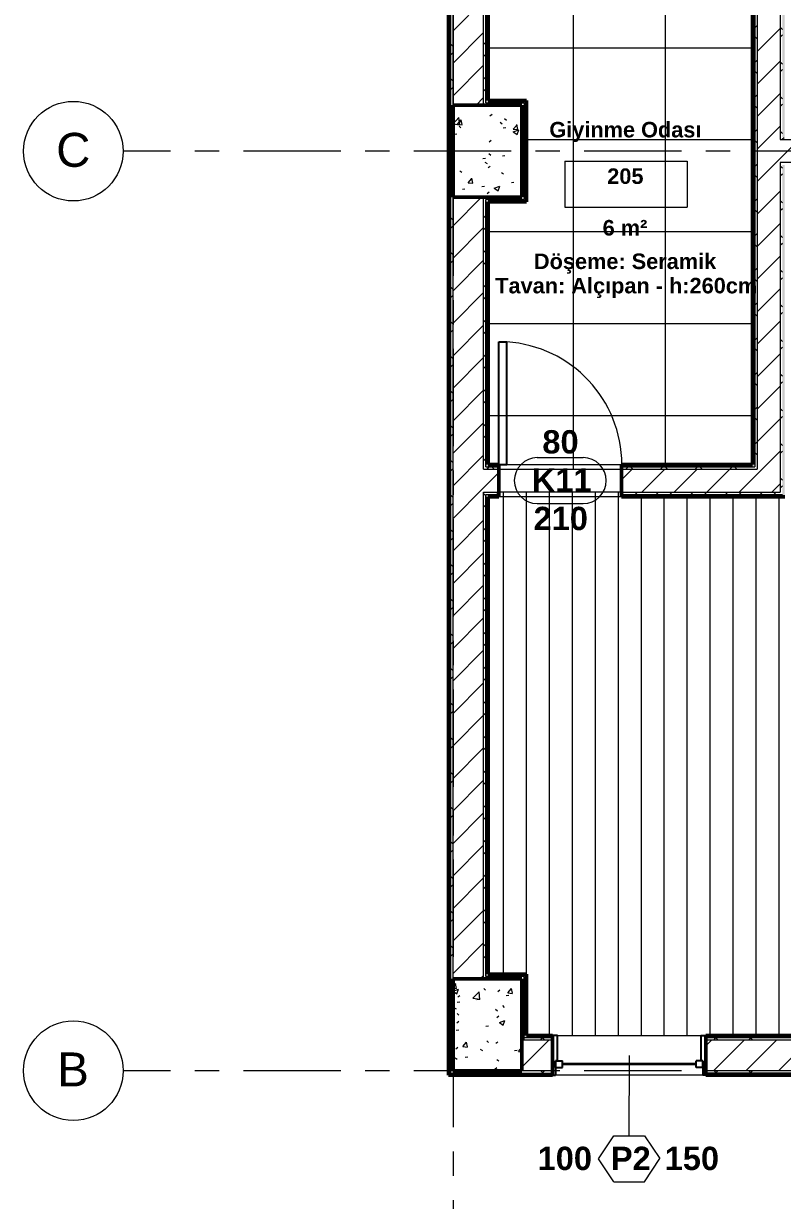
# Model space of a CAD drawing. Header units: centimetres. Extents: x -1798 to 30, y -905 to 1164.
# Drawn here: x -1798 to -1303, y -457 to 311 of the extents above; entities that cross this region are included whole.
import ezdxf

# ---------------------------------------------------------------- set-up
doc = ezdxf.new("R2010")
doc.units = ezdxf.units.CM
doc.linetypes.add('Grid Line', pattern=[2.2225, 1.27, -0.3175, 0.3175, -0.3175])
for name, color, linetype, lineweight in [('A-AREA-IDEN', 2, 'Continuous', 9), ('A-DOOR', 31, 'Continuous', 18), ('A-DOOR-IDEN', 31, 'Continuous', 18), ('A-FLOR', 192, 'Continuous', 18), ('A-FLOR-PATT', 8, 'Continuous', 18), ('A-GLAZ', 151, 'Continuous', 18), ('A-GLAZ-IDEN', 152, 'Continuous', 18), ('A-WALL', 113, 'Continuous', 18), ('A-WALL-PATT', 111, 'Continuous', 50), ('S-COLS', 52, 'Continuous', 18), ('S-GRID', 1, 'Continuous', 9), ('S-GRID-IDEN', 1, 'Continuous', 9)]:
    doc.layers.add(name, color=color, linetype=linetype, lineweight=lineweight)
doc.styles.add('Arial', font='arial.ttf', dxfattribs={"height": 22.129491})
doc.styles.add('Arial_B', font='arialbd.ttf', dxfattribs={"height": 10.147562})
doc.styles.add('Arial_B_1', font='arialbd.ttf', dxfattribs={"height": 15.221343})
pattern_1 = [(50, (0, 0), (36.4365, -3.1877), [3.81, -41.91]), (355, (0, 0), (-7.04845, 38.2117), [3.048, -33.528]), (100.451, (3.036, -0.266), (29.3886, 35.02294), [3.238, -35.618]), (46.184, (0, 10.16), (54.216, -8.4084), [5.715, -62.865]), (96.636, (4.52, 9.46), (47.4805, 49.4854), [4.857, -53.427]), (351.184, (0, 10.16), (47.481, 49.4846), [4.572, -50.292]), (21, (5.08, 7.62), (30.32265, -20.4528), [3.81, -41.91]), (326, (5.08, 7.62), (12.3607, 36.8379), [3.048, -33.528]), (71.451, (7.607, 5.916), (42.6833, 16.3839), [3.238, -35.618]), (37.5, (0, 0), (0.61807, 16.91082), [1.676, -31.445, 1.676, -32.36, -33.655]), (37.5, (0, 0), (0.61807, 16.91082), [-67.158, 1.676, -31.979]), (7.5, (0, 0), (13.36414, 20.03578), [1.676, -17.729, 1.676, -30.683, -12.827]), (7.5, (0, 0), (13.36414, 20.03578), [-51.765, 1.676, -11.151]), (327.5, (-11.328, 0), (27.11816, -1.14606), [1.676, -11.024, 1.676, -37.948, -52.578]), (327.5, (-11.328, 0), (27.11816, -1.14606), [-52.324, 1.676, -50.902]), (317.5, (-16.408, 0), (29.6258, 5.08507), [1.676, -14.834, 1.676, -24.638, -37.338]), (317.5, (-16.408, 0), (29.6258, 5.08507), [-42.824, 1.676, -35.662])]

msp = doc.modelspace()

# ---------------------------------------------------------------- hatches: boundary and pattern name
at = {"layer": 'A-WALL-PATT', "lineweight": 18, "ltscale": 50}
h = msp.add_hatch(color=256, dxfattribs=at)
h.paths.add_polyline_path([(-1519.4, 257.83), (-1519.4, 667.83), (-1520.9, 667.83), (-1520.9, 257.83)], flags=0)
h.paths.add_polyline_path([(-1520.9, 767.83), (-1519.4, 767.83), (-1519.4, 817.83), (-1520.9, 817.83), (-1520.9, 789.99)], flags=0)
at = {"layer": 'A-WALL-PATT', "lineweight": 5, "ltscale": 50}
h = msp.add_hatch(color=256, dxfattribs=at)
h.paths.add_polyline_path([(-1494.9, 260.83), (-1494.9, 353.83), (-1496.4, 353.83), (-1496.4, 260.83)], flags=0)
h.paths.add_polyline_path([(-1494.9, 371.83), (-1494.9, 667.83), (-1496.4, 667.83), (-1496.4, 371.83)], flags=0)
h.paths.add_polyline_path([(-1496.4, 767.83), (-1494.9, 767.83), (-1494.9, 814.83), (-1496.4, 814.83), (-1496.4, 789.99)], flags=0)
for points in [[(-1320.9, 21.83), (-1320.9, 352.33), (-1322.4, 352.33), (-1322.4, 21.83)], [(-1519.4, 197.83), (-1519.4, 257.83), (-1520.9, 257.83), (-1520.9, 197.83)], [(-1519.4, -373.67), (-1519.4, -312.17), (-1520.9, -312.17), (-1520.9, -373.67)], [(-1471.4, -310.67), (-1469.9, -310.67), (-1469.9, -309.17), (-1496.4, -309.17), (-1496.4, -310.67)], [(-1471.4, -349.17), (-1469.9, -349.17), (-1469.9, -310.67), (-1471.4, -310.67), (-1471.4, -312.17)], [(-1472.9, -375.17), (-1472.9, -373.67), (-1520.9, -373.67), (-1520.9, -375.17), (-1509.16, -375.17)]]:
    msp.add_hatch(color=256, dxfattribs=at).paths.add_polyline_path(points, flags=0)
at = {"layer": 'A-WALL-PATT', "lineweight": 18, "ltscale": 50}
h = msp.add_hatch(color=256, dxfattribs=at)
h.paths.add_polyline_path([(-1301.4, 2.33), (-1301.4, 218.83), (-1302.9, 218.83), (-1302.9, 2.33)], flags=0)
h.paths.add_polyline_path([(-1302.9, 236.83), (-1301.4, 236.83), (-1301.4, 352.33), (-1302.9, 352.33), (-1302.9, 271.64)], flags=0)
for points in [[(-1471.4, 259.33), (-1471.4, 260.83), (-1496.4, 260.83), (-1496.4, 259.33), (-1472.9, 259.33)], [(-1469.9, 196.33), (-1469.9, 260.83), (-1471.4, 260.83), (-1471.4, 196.33)], [(-1519.4, -312.17), (-1519.4, 197.83), (-1520.9, 197.83), (-1520.9, -312.17)], [(-1469.9, 194.83), (-1469.9, 196.33), (-1496.4, 196.33), (-1496.4, 194.83), (-1494.9, 194.83)]]:
    msp.add_hatch(color=256, dxfattribs=at).paths.add_polyline_path(points, flags=0)
at = {"layer": 'A-WALL-PATT', "lineweight": 5, "ltscale": 50}
h = msp.add_hatch(color=256, dxfattribs=at)
h.paths.add_polyline_path([(-1496.4, -309.17), (-1494.9, -309.17), (-1494.9, 3.83), (-1496.4, 3.83), (-1496.4, -246.71)], flags=0)
h.paths.add_polyline_path([(-1494.9, 21.83), (-1494.9, 194.83), (-1496.4, 194.83), (-1496.4, 21.83)], flags=0)
at = {"layer": 'A-WALL-PATT', "lineweight": 18, "ltscale": 50}
h = msp.add_hatch(color=256, dxfattribs=at)
h.paths.add_polyline_path([(-1322.4, 21.83), (-1322.4, 23.33), (-1407.9, 23.33), (-1407.9, 21.83)], flags=0)
h.paths.add_polyline_path([(-1487.9, 21.83), (-1487.9, 23.33), (-1494.9, 23.33), (-1494.9, 21.83)], flags=0)
at = {"layer": 'A-WALL-PATT', "lineweight": 5, "ltscale": 50}
h = msp.add_hatch(color=256, dxfattribs=at)
h.paths.add_polyline_path([(-1322.4, 2.33), (-1302.9, 2.33), (-1302.9, 3.83), (-1407.9, 3.83), (-1407.9, 2.33)], flags=0)
h.paths.add_polyline_path([(-1494.9, 2.33), (-1487.9, 2.33), (-1487.9, 3.83), (-1494.9, 3.83)], flags=0)
h = msp.add_hatch(color=256, dxfattribs=at)
h.paths.add_polyline_path([(-950.9, -350.67), (-950.9, -349.17), (-990.4, -349.17), (-990.4, -350.67)], flags=0)
h.paths.add_polyline_path([(-1090.4, -350.67), (-1090.4, -349.17), (-1167.9, -349.17), (-1167.9, -350.67)], flags=0)
h.paths.add_polyline_path([(-1267.9, -350.67), (-1267.9, -349.17), (-1352.9, -349.17), (-1352.9, -350.67)], flags=0)
h.paths.add_polyline_path([(-1452.9, -350.67), (-1452.9, -349.17), (-1471.4, -349.17), (-1471.4, -350.67)], flags=0)
at = {"layer": 'A-WALL-PATT', "lineweight": 18, "ltscale": 50}
h = msp.add_hatch(color=256, dxfattribs=at)
h.paths.add_polyline_path([(-950.9, -375.17), (-950.9, -373.67), (-990.4, -373.67), (-990.4, -375.17)], flags=0)
h.paths.add_polyline_path([(-1090.4, -375.17), (-1090.4, -373.67), (-1167.9, -373.67), (-1167.9, -375.17)], flags=0)
h.paths.add_polyline_path([(-1267.9, -375.17), (-1267.9, -373.67), (-1352.9, -373.67), (-1352.9, -375.17)], flags=0)
h.paths.add_polyline_path([(-1472.9, -375.17), (-1452.9, -375.17), (-1452.9, -373.67), (-1472.9, -373.67)], flags=0)
at = {"layer": 'S-COLS', "ltscale": 50}
h = msp.add_hatch(dxfattribs=at)
h.set_pattern_fill('FP_2', color=256, style=0, pattern_type=2)
h.set_pattern_definition(pattern_1)
h.paths.add_polyline_path([(-1472.9, 197.83), (-1472.9, 257.83), (-1517.9, 257.83), (-1517.9, 197.83)], flags=0)
h = msp.add_hatch(dxfattribs=at)
h.set_pattern_fill('FP_2', color=256, style=0, pattern_type=2)
h.set_pattern_definition(pattern_1)
h.paths.add_polyline_path([(-1472.9, -372.17), (-1472.9, -312.17), (-1517.9, -312.17), (-1517.9, -372.17), (-1509.16, -372.17)], flags=0)

# ---------------------------------------------------------------- linework, layer by layer
at = {"layer": 'A-AREA-IDEN', "ltscale": 50}
for p, q in [((-1445.03, 221.27), (-1445.03, 191.27)), ((-1445.03, 221.27), (-1365.03, 221.27)), ((-1365.03, 221.27), (-1365.03, 191.27)), ((-1445.03, 191.27), (-1365.03, 191.27))]:
    msp.add_line(p, q, dxfattribs=at)
at = {"layer": 'A-DOOR', "lineweight": 25, "ltscale": 50}
for p, q in [((-1487.9, 103.34), (-1482.8, 103.34)), ((-1487.9, 23.33), (-1487.9, 103.34)), ((-1482.8, 23.33), (-1482.8, 103.34)), ((-1487.9, 23.33), (-1482.8, 23.33))]:
    msp.add_line(p, q, dxfattribs=at)
at = {"layer": 'A-DOOR', "ltscale": 50}
msp.add_arc((-1487.9, 23.33), 80.17, 360, 86.35264, dxfattribs=at)
at = {"layer": 'A-DOOR-IDEN', "ltscale": 50}
for p, q in [((-1462.9, 27.83), (-1432.9, 27.83)), ((-1462.9, -2.17), (-1432.9, -2.17))]:
    msp.add_line(p, q, dxfattribs=at)
for centre, start, end in [((-1462.9, 12.83), 90, 270), ((-1432.9, 12.83), 270, 90)]:
    msp.add_arc(centre, 15, start, end, dxfattribs=at)
at = {"layer": 'A-FLOR', "ltscale": 50}
for p, q in [((-1487.9, 20.33), (-1407.9, 20.33)), ((-1407.9, 5.33), (-1487.9, 5.33))]:
    msp.add_line(p, q, dxfattribs=at)
at = {"layer": 'A-FLOR-PATT', "linetype": 'Continuous', "ltscale": 50}
for p, q in [((-1439.4, 352.33), (-1439.4, 20.33)), ((-1379.4, 352.33), (-1379.4, 23.33)), ((-1494.9, 295.33), (-1322.4, 295.33)), ((-1469.9, 235.33), (-1322.4, 235.33)), ((-1494.9, 175.33), (-1322.4, 175.33)), ((-1494.9, 115.33), (-1322.4, 115.33)), ((-1494.9, 55.33), (-1322.4, 55.33)), ((-1485, -309.17), (-1485, 5.33)), ((-1470, -309.17), (-1470, 5.33)), ((-1455, -349.17), (-1455, 5.33)), ((-1440, -349.17), (-1440, 5.33)), ((-1425, -349.17), (-1425, 5.33)), ((-1410, -349.17), (-1410, 5.33)), ((-1395, -349.17), (-1395, 2.33)), ((-1380, -349.17), (-1380, 2.33)), ((-1365, -349.17), (-1365, 2.33)), ((-1350, -349.17), (-1350, 2.33)), ((-1335, -349.17), (-1335, 2.33)), ((-1320, -349.17), (-1320, 2.33)), ((-1305, -349.17), (-1305, 2.33))]:
    msp.add_line(p, q, dxfattribs=at)
at = {"layer": 'A-GLAZ', "lineweight": 25, "ltscale": 50}
for p, q in [((-1449.73, -349.17), (-1452.9, -349.17)), ((-1449.73, -365.73), (-1449.73, -349.17)), ((-1356.08, -349.17), (-1352.9, -349.17)), ((-1356.08, -349.17), (-1356.08, -365.73)), ((-1451, -365.73), (-1446.55, -365.73)), ((-1451, -370.17), (-1451, -365.73)), ((-1451, -365.73), (-1451, -375.17)), ((-1449.73, -365.73), (-1451, -365.73)), ((-1446.55, -370.17), (-1446.55, -365.73)), ((-1359.25, -370.17), (-1359.25, -365.73)), ((-1354.81, -365.73), (-1359.25, -365.73)), ((-1354.81, -365.73), (-1356.08, -365.73)), ((-1354.81, -370.17), (-1354.81, -365.73)), ((-1354.81, -365.73), (-1354.81, -375.17)), ((-1452.9, -375.17), (-1451, -375.17)), ((-1451, -370.17), (-1446.55, -370.17)), ((-1354.81, -370.17), (-1359.25, -370.17)), ((-1352.9, -375.17), (-1354.81, -375.17))]:
    msp.add_line(p, q, dxfattribs=at)
at = {"layer": 'A-GLAZ', "lineweight": 35, "ltscale": 50}
msp.add_line((-1359.25, -367.95), (-1446.55, -367.95), dxfattribs=at)
at = {"layer": 'A-GLAZ-IDEN', "ltscale": 50}
for p, q in [((-1402.9, -362.17), (-1403.17, -414.67)), ((-1422.9, -429.67), (-1412.9, -414.67)), ((-1412.9, -414.67), (-1392.9, -414.67)), ((-1392.9, -414.67), (-1382.9, -429.42)), ((-1412.9, -444.67), (-1422.9, -429.67)), ((-1392.9, -444.67), (-1382.9, -429.42)), ((-1412.9, -444.67), (-1392.9, -444.67))]:
    msp.add_line(p, q, dxfattribs=at)
at = {"layer": 'A-WALL', "lineweight": 50, "ltscale": 50}
for p, q in [((-1520.9, 667.83), (-1520.9, -372.17)), ((-1494.9, 260.83), (-1494.9, 352.33)), ((-1322.4, 352.33), (-1322.4, 23.33)), ((-1517.9, 197.83), (-1517.9, 257.83)), ((-1517.9, 257.83), (-1472.9, 257.83)), ((-1469.9, 260.83), (-1494.9, 260.83)), ((-1472.9, 257.83), (-1472.9, 197.83)), ((-1469.9, 194.83), (-1469.9, 260.83)), ((-1472.9, 197.83), (-1517.9, 197.83)), ((-1494.9, 23.33), (-1494.9, 194.83)), ((-1494.9, 194.83), (-1469.9, 194.83)), ((-1487.9, 23.33), (-1494.9, 23.33)), ((-1487.9, 2.33), (-1487.9, 23.33)), ((-1322.4, 23.33), (-1407.9, 23.33)), ((-1407.9, 23.33), (-1407.9, 2.33)), ((-1494.9, -309.17), (-1494.9, 2.33)), ((-1494.9, 2.33), (-1487.9, 2.33)), ((-1407.9, 2.33), (-1301.4, 2.33)), ((-1517.9, -372.17), (-1517.9, -312.17)), ((-1517.9, -312.17), (-1472.9, -312.17)), ((-1469.9, -309.17), (-1494.9, -309.17)), ((-1472.9, -312.17), (-1472.9, -372.17)), ((-1469.9, -349.17), (-1469.9, -309.17)), ((-1452.9, -349.17), (-1469.9, -349.17)), ((-1452.9, -375.17), (-1452.9, -349.17)), ((-1267.9, -349.17), (-1352.9, -349.17)), ((-1352.9, -349.17), (-1352.9, -375.17)), ((-1520.9, -372.17), (-1520.9, -375.17)), ((-1520.9, -375.17), (-1452.9, -375.17)), ((-1472.9, -372.17), (-1517.9, -372.17)), ((-1352.9, -375.17), (-1267.9, -375.17))]:
    msp.add_line(p, q, dxfattribs=at)
at = {"layer": 'A-WALL', "ltscale": 50}
for p, q in [((-1519.4, -372.17), (-1519.4, 667.83)), ((-1517.9, 257.83), (-1517.9, 667.83)), ((-1497.9, 257.83), (-1497.9, 355.33)), ((-1496.4, 259.33), (-1496.4, 353.83)), ((-1320.9, 353.83), (-1320.9, 21.83)), ((-1319.4, 355.33), (-1319.4, 20.33)), ((-1304.4, 355.33), (-1304.4, 235.33)), ((-1496.4, 259.33), (-1471.4, 259.33)), ((-1471.4, 259.33), (-1471.4, 196.33)), ((-1304.4, 235.33), (-1294.4, 235.33)), ((-1294.4, 220.33), (-1304.4, 220.33)), ((-1304.4, 220.33), (-1304.4, 5.33)), ((-1517.9, -312.17), (-1517.9, 197.83)), ((-1497.9, 20.33), (-1497.9, 197.83)), ((-1496.4, 21.83), (-1496.4, 196.33)), ((-1471.4, 196.33), (-1496.4, 196.33)), ((-1487.9, 23.33), (-1407.9, 23.33)), ((-1497.9, 20.33), (-1487.9, 20.33)), ((-1496.4, 21.83), (-1487.9, 21.83)), ((-1407.9, 21.83), (-1320.9, 21.83)), ((-1407.9, 20.33), (-1319.4, 20.33)), ((-1497.9, -312.17), (-1497.9, 5.33)), ((-1497.9, 5.33), (-1487.9, 5.33)), ((-1496.4, -310.67), (-1496.4, 3.83)), ((-1496.4, 3.83), (-1487.9, 3.83)), ((-1407.9, 2.33), (-1487.9, 2.33)), ((-1407.9, 5.33), (-1304.4, 5.33)), ((-1407.9, 3.83), (-1302.9, 3.83)), ((-1471.4, -310.67), (-1496.4, -310.67)), ((-1471.4, -352.17), (-1471.4, -310.67)), ((-1452.9, -352.17), (-1472.9, -352.17)), ((-1452.9, -350.67), (-1471.4, -350.67)), ((-1452.9, -349.17), (-1352.9, -349.17)), ((-1267.9, -350.67), (-1352.9, -350.67)), ((-1267.9, -352.17), (-1352.9, -352.17)), ((-1519.4, -373.67), (-1519.4, -372.17)), ((-1519.4, -373.67), (-1452.9, -373.67)), ((-1452.9, -372.17), (-1472.9, -372.17)), ((-1352.9, -375.17), (-1452.9, -375.17)), ((-1267.9, -372.17), (-1352.9, -372.17)), ((-1267.9, -373.67), (-1352.9, -373.67))]:
    msp.add_line(p, q, dxfattribs=at)
at = {"layer": 'A-WALL-PATT', "linetype": 'Continuous', "lineweight": 18, "ltscale": 50}
for p, q in [((-1517.9, 306.43), (-1497.9, 326.43)), ((-1320.9, 308.27), (-1319.4, 309.77)), ((-1319.4, 292.8), (-1304.4, 307.8)), ((-1302.9, 307.3), (-1304.4, 308.8)), ((-1517.9, 285.22), (-1497.9, 305.22)), ((-1319.4, 301.17), (-1320.9, 302.67)), ((-1304.4, 302.14), (-1302.9, 303.64)), ((-1517.9, 296.02), (-1519.4, 297.52)), ((-1519.4, 290.79), (-1517.9, 292.29)), ((-1496.4, 297.15), (-1497.9, 298.65)), ((-1497.9, 289.66), (-1496.4, 291.16)), ((-1320.9, 285.64), (-1319.4, 287.14)), ((-1319.4, 271.59), (-1304.4, 286.59)), ((-1302.9, 284.67), (-1304.4, 286.17)), ((-1517.9, 264), (-1497.9, 284)), ((-1319.4, 278.54), (-1320.9, 280.04)), ((-1304.4, 279.51), (-1302.9, 281.01)), ((-1517.9, 273.4), (-1519.4, 274.9)), ((-1519.4, 268.16), (-1517.9, 269.66)), ((-1496.4, 274.52), (-1497.9, 276.02)), ((-1502.87, 257.83), (-1497.9, 262.79)), ((-1497.9, 267.03), (-1496.4, 268.53)), ((-1320.9, 263.01), (-1319.4, 264.51)), ((-1319.4, 250.37), (-1304.4, 265.37)), ((-1302.9, 262.04), (-1304.4, 263.54)), ((-1484.48, 257.83), (-1482.98, 259.33)), ((-1479.71, 257.83), (-1481.21, 259.33)), ((-1319.4, 255.92), (-1320.9, 257.42)), ((-1304.4, 256.89), (-1302.9, 258.39)), ((-1517.9, 250.77), (-1519.4, 252.27)), ((-1519.4, 245.53), (-1517.9, 247.03)), ((-1471.4, 249.52), (-1472.9, 251.02)), ((-1472.9, 246.78), (-1471.4, 248.28)), ((-1320.9, 240.39), (-1319.4, 241.89)), ((-1319.4, 229.16), (-1304.4, 244.16)), ((-1302.9, 239.42), (-1304.4, 240.92)), ((-1319.4, 233.29), (-1320.9, 234.79)), ((-1304.4, 222.95), (-1294.4, 232.95)), ((-1303.34, 235.33), (-1302.9, 235.76)), ((-1302.9, 235.76), (-1301.84, 236.83)), ((-1517.9, 228.14), (-1519.4, 229.64)), ((-1519.4, 222.91), (-1517.9, 224.41)), ((-1471.4, 226.9), (-1472.9, 228.4)), ((-1472.9, 224.15), (-1471.4, 225.65)), ((-1319.4, 207.95), (-1304.4, 222.95)), ((-1320.9, 217.76), (-1319.4, 219.26)), ((-1302.9, 216.79), (-1304.4, 218.29)), ((-1319.4, 210.66), (-1320.9, 212.16)), ((-1304.4, 211.63), (-1302.9, 213.13)), ((-1517.9, 205.51), (-1519.4, 207.01)), ((-1519.4, 200.28), (-1517.9, 201.78)), ((-1471.4, 204.27), (-1472.9, 205.77)), ((-1472.9, 201.52), (-1471.4, 203.02)), ((-1319.4, 186.73), (-1304.4, 201.73)), ((-1517.9, 179.15), (-1499.23, 197.83)), ((-1486.09, 196.33), (-1487.59, 197.83)), ((-1478.1, 196.33), (-1476.6, 197.83)), ((-1320.9, 195.13), (-1319.4, 196.63)), ((-1302.9, 194.16), (-1304.4, 195.66)), ((-1517.9, 182.89), (-1519.4, 184.39)), ((-1496.4, 184.01), (-1497.9, 185.51)), ((-1319.4, 188.03), (-1320.9, 189.53)), ((-1304.4, 189), (-1302.9, 190.5)), ((-1519.4, 177.65), (-1517.9, 179.15)), ((-1517.9, 157.94), (-1497.9, 177.94)), ((-1497.9, 176.52), (-1496.4, 178.02)), ((-1319.4, 165.52), (-1304.4, 180.52)), ((-1320.9, 172.5), (-1319.4, 174)), ((-1302.9, 171.53), (-1304.4, 173.03)), ((-1517.9, 160.26), (-1519.4, 161.76)), ((-1496.4, 161.39), (-1497.9, 162.89)), ((-1319.4, 165.41), (-1320.9, 166.91)), ((-1304.4, 166.38), (-1302.9, 167.88)), ((-1519.4, 155.02), (-1517.9, 156.52)), ((-1517.9, 136.73), (-1497.9, 156.73)), ((-1497.9, 153.9), (-1496.4, 155.4)), ((-1319.4, 144.31), (-1304.4, 159.31)), ((-1320.9, 149.88), (-1319.4, 151.38)), ((-1302.9, 148.91), (-1304.4, 150.41)), ((-1517.9, 137.63), (-1519.4, 139.13)), ((-1496.4, 138.76), (-1497.9, 140.26)), ((-1319.4, 142.78), (-1320.9, 144.28)), ((-1304.4, 143.75), (-1302.9, 145.25)), ((-1519.4, 132.4), (-1517.9, 133.9)), ((-1517.9, 115.51), (-1497.9, 135.51)), ((-1497.9, 131.27), (-1496.4, 132.77)), ((-1319.4, 123.09), (-1304.4, 138.09)), ((-1320.9, 127.25), (-1319.4, 128.75)), ((-1302.9, 126.28), (-1304.4, 127.78)), ((-1517.9, 115), (-1519.4, 116.5)), ((-1496.4, 116.13), (-1497.9, 117.63)), ((-1319.4, 120.15), (-1320.9, 121.65)), ((-1319.4, 101.88), (-1304.4, 116.88)), ((-1304.4, 121.12), (-1302.9, 122.62)), ((-1519.4, 109.77), (-1517.9, 111.27)), ((-1517.9, 94.3), (-1497.9, 114.3)), ((-1497.9, 108.64), (-1496.4, 110.14)), ((-1320.9, 104.62), (-1319.4, 106.12)), ((-1302.9, 103.65), (-1304.4, 105.15)), ((-1304.4, 98.5), (-1302.9, 100)), ((-1517.9, 92.38), (-1519.4, 93.88)), ((-1517.9, 73.09), (-1497.9, 93.09)), ((-1496.4, 93.5), (-1497.9, 95)), ((-1319.4, 97.52), (-1320.9, 99.02)), ((-1319.4, 80.67), (-1304.4, 95.67)), ((-1519.4, 87.14), (-1517.9, 88.64)), ((-1497.9, 86.01), (-1496.4, 87.51)), ((-1320.9, 82), (-1319.4, 83.5)), ((-1302.9, 81.02), (-1304.4, 82.52)), ((-1304.4, 75.87), (-1302.9, 77.37)), ((-1517.9, 69.75), (-1519.4, 71.25)), ((-1517.9, 51.87), (-1497.9, 71.87)), ((-1496.4, 70.88), (-1497.9, 72.38)), ((-1319.4, 74.9), (-1320.9, 76.4)), ((-1319.4, 59.45), (-1304.4, 74.45)), ((-1519.4, 64.51), (-1517.9, 66.01)), ((-1497.9, 63.39), (-1496.4, 64.89)), ((-1320.9, 59.37), (-1319.4, 60.87)), ((-1319.4, 52.27), (-1320.9, 53.77)), ((-1302.9, 58.4), (-1304.4, 59.9)), ((-1304.4, 53.24), (-1302.9, 54.74)), ((-1517.9, 47.12), (-1519.4, 48.62)), ((-1517.9, 30.66), (-1497.9, 50.66)), ((-1496.4, 48.25), (-1497.9, 49.75)), ((-1319.4, 38.24), (-1304.4, 53.24)), ((-1519.4, 41.89), (-1517.9, 43.39)), ((-1497.9, 40.76), (-1496.4, 42.26)), ((-1320.9, 36.74), (-1319.4, 38.24)), ((-1319.4, 29.64), (-1320.9, 31.14)), ((-1319.4, 17.03), (-1304.4, 32.03)), ((-1302.9, 35.77), (-1304.4, 37.27)), ((-1304.4, 30.61), (-1302.9, 32.11)), ((-1517.9, 24.5), (-1519.4, 26)), ((-1517.9, 9.45), (-1497.9, 29.45)), ((-1496.4, 25.62), (-1497.9, 27.12)), ((-1519.4, 19.26), (-1517.9, 20.76)), ((-1497.9, 8.23), (-1487.9, 18.23)), ((-1495.71, 20.33), (-1494.21, 21.83)), ((-1491.11, 20.33), (-1492.61, 21.83)), ((-1407.9, 13.38), (-1400.96, 20.33)), ((-1405.2, 20.33), (-1403.7, 21.83)), ((-1400.6, 20.33), (-1402.1, 21.83)), ((-1394.74, 5.33), (-1379.74, 20.33)), ((-1382.57, 20.33), (-1381.07, 21.83)), ((-1377.97, 20.33), (-1379.47, 21.83)), ((-1373.53, 5.33), (-1358.53, 20.33)), ((-1359.94, 20.33), (-1358.44, 21.83)), ((-1355.35, 20.33), (-1356.85, 21.83)), ((-1352.32, 5.33), (-1337.32, 20.33)), ((-1337.32, 20.33), (-1335.82, 21.83)), ((-1332.72, 20.33), (-1334.22, 21.83)), ((-1331.1, 5.33), (-1319.4, 17.03)), ((-1517.9, -11.77), (-1497.9, 8.23)), ((-1309.89, 5.33), (-1304.4, 10.81)), ((-1302.9, 13.14), (-1304.4, 14.64)), ((-1304.4, 7.99), (-1302.9, 9.49)), ((-1517.9, 1.87), (-1519.4, 3.37)), ((-1496.4, 3), (-1497.9, 4.5)), ((-1489.58, 3.83), (-1488.08, 5.33)), ((-1406.73, 3.83), (-1407.9, 5)), ((-1399.07, 3.83), (-1397.57, 5.33)), ((-1384.1, 3.83), (-1385.6, 5.33)), ((-1376.44, 3.83), (-1374.94, 5.33)), ((-1361.47, 3.83), (-1362.97, 5.33)), ((-1353.82, 3.83), (-1352.32, 5.33)), ((-1338.85, 3.83), (-1340.35, 5.33)), ((-1331.19, 3.83), (-1329.69, 5.33)), ((-1316.22, 3.83), (-1317.72, 5.33)), ((-1308.56, 3.83), (-1307.06, 5.33)), ((-1519.4, -3.37), (-1517.9, -1.87)), ((-1497.9, -4.5), (-1496.4, -3)), ((-1517.9, -32.98), (-1497.9, -12.98)), ((-1517.9, -20.76), (-1519.4, -19.26)), ((-1496.4, -19.63), (-1497.9, -18.13)), ((-1519.4, -26), (-1517.9, -24.5)), ((-1497.9, -27.12), (-1496.4, -25.62)), ((-1517.9, -54.19), (-1497.9, -34.19)), ((-1517.9, -43.39), (-1519.4, -41.89)), ((-1496.4, -42.26), (-1497.9, -40.76)), ((-1519.4, -48.62), (-1517.9, -47.12)), ((-1497.9, -49.75), (-1496.4, -48.25)), ((-1517.9, -75.41), (-1497.9, -55.41)), ((-1517.9, -66.01), (-1519.4, -64.51)), ((-1496.4, -64.89), (-1497.9, -63.39)), ((-1519.4, -71.25), (-1517.9, -69.75)), ((-1517.9, -96.62), (-1497.9, -76.62)), ((-1497.9, -72.38), (-1496.4, -70.88)), ((-1517.9, -88.64), (-1519.4, -87.14)), ((-1496.4, -87.51), (-1497.9, -86.01)), ((-1519.4, -93.88), (-1517.9, -92.38)), ((-1517.9, -117.83), (-1497.9, -97.83)), ((-1497.9, -95), (-1496.4, -93.5)), ((-1517.9, -111.27), (-1519.4, -109.77)), ((-1519.4, -116.5), (-1517.9, -115)), ((-1496.4, -110.14), (-1497.9, -108.64)), ((-1517.9, -139.05), (-1497.9, -119.05)), ((-1497.9, -117.63), (-1496.4, -116.13)), ((-1517.9, -133.9), (-1519.4, -132.4)), ((-1519.4, -139.13), (-1517.9, -137.63)), ((-1496.4, -132.77), (-1497.9, -131.27)), ((-1517.9, -160.26), (-1497.9, -140.26)), ((-1497.9, -140.26), (-1496.4, -138.76)), ((-1517.9, -156.52), (-1519.4, -155.02)), ((-1519.4, -161.76), (-1517.9, -160.26)), ((-1496.4, -155.4), (-1497.9, -153.9)), ((-1517.9, -181.47), (-1497.9, -161.47)), ((-1497.9, -162.89), (-1496.4, -161.39)), ((-1496.4, -178.02), (-1497.9, -176.52)), ((-1517.9, -179.15), (-1519.4, -177.65)), ((-1519.4, -184.39), (-1517.9, -182.89)), ((-1517.9, -202.69), (-1497.9, -182.69)), ((-1497.9, -185.51), (-1496.4, -184.01)), ((-1496.4, -200.65), (-1497.9, -199.15)), ((-1517.9, -201.78), (-1519.4, -200.28)), ((-1519.4, -207.01), (-1517.9, -205.51)), ((-1517.9, -223.9), (-1497.9, -203.9)), ((-1497.9, -208.14), (-1496.4, -206.64)), ((-1496.4, -223.28), (-1497.9, -221.78)), ((-1517.9, -224.41), (-1519.4, -222.91)), ((-1519.4, -229.64), (-1517.9, -228.14)), ((-1517.9, -245.11), (-1497.9, -225.11)), ((-1497.9, -230.77), (-1496.4, -229.27)), ((-1517.9, -247.03), (-1519.4, -245.53)), ((-1496.4, -245.91), (-1497.9, -244.41)), ((-1519.4, -252.27), (-1517.9, -250.77)), ((-1517.9, -266.33), (-1497.9, -246.33)), ((-1497.9, -253.4), (-1496.4, -251.9)), ((-1517.9, -269.66), (-1519.4, -268.16)), ((-1517.9, -287.54), (-1497.9, -267.54)), ((-1496.4, -268.53), (-1497.9, -267.03)), ((-1519.4, -274.9), (-1517.9, -273.4)), ((-1497.9, -276.02), (-1496.4, -274.52)), ((-1517.9, -292.29), (-1519.4, -290.79)), ((-1517.9, -308.75), (-1497.9, -288.75)), ((-1496.4, -291.16), (-1497.9, -289.66)), ((-1519.4, -297.52), (-1517.9, -296.02)), ((-1497.9, -298.65), (-1496.4, -297.15)), ((-1517.9, -314.92), (-1519.4, -313.42)), ((-1500.11, -312.17), (-1497.9, -309.97)), ((-1488.8, -312.17), (-1487.3, -310.67)), ((-1475.39, -312.17), (-1476.89, -310.67)), ((-1471.4, -316.16), (-1472.9, -314.66)), ((-1519.4, -320.15), (-1517.9, -318.65)), ((-1472.9, -318.91), (-1471.4, -317.41)), ((-1517.9, -337.54), (-1519.4, -336.04)), ((-1471.4, -338.79), (-1472.9, -337.29)), ((-1519.4, -342.78), (-1517.9, -341.28)), ((-1472.9, -341.53), (-1471.4, -340.03)), ((-1472.9, -369.82), (-1455.26, -352.17)), ((-1460.91, -352.17), (-1459.41, -350.67)), ((-1458.02, -352.17), (-1459.52, -350.67)), ((-1352.9, -355.88), (-1349.19, -352.17)), ((-1347.98, -372.17), (-1327.98, -352.17)), ((-1347.78, -352.17), (-1346.28, -350.67)), ((-1344.89, -352.17), (-1346.39, -350.67)), ((-1326.77, -372.17), (-1306.77, -352.17)), ((-1325.15, -352.17), (-1323.65, -350.67)), ((-1322.26, -352.17), (-1323.76, -350.67)), ((-1305.55, -372.17), (-1285.55, -352.17)), ((-1517.9, -360.17), (-1519.4, -358.67)), ((-1519.4, -365.41), (-1517.9, -363.91)), ((-1504.4, -373.67), (-1505.9, -372.17)), ((-1505.04, -373.67), (-1503.54, -372.17)), ((-1481.78, -373.67), (-1483.28, -372.17)), ((-1482.41, -373.67), (-1480.91, -372.17)), ((-1459.15, -373.67), (-1460.65, -372.17)), ((-1459.79, -373.67), (-1458.29, -372.17)), ((-1454.04, -372.17), (-1452.9, -371.03)), ((-1346.01, -373.67), (-1347.51, -372.17)), ((-1346.65, -373.67), (-1345.15, -372.17)), ((-1323.39, -373.67), (-1324.89, -372.17)), ((-1324.02, -373.67), (-1322.52, -372.17))]:
    msp.add_line(p, q, dxfattribs=at)
at = {"layer": 'S-COLS', "color": 9, "lineweight": 50, "ltscale": 50}
for p, q in [((-1517.9, 257.83), (-1517.9, 197.83)), ((-1472.9, 257.83), (-1517.9, 257.83)), ((-1472.9, 197.83), (-1472.9, 257.83)), ((-1517.9, 197.83), (-1472.9, 197.83)), ((-1517.9, -312.17), (-1517.9, -372.17)), ((-1472.9, -312.17), (-1517.9, -312.17)), ((-1472.9, -372.17), (-1472.9, -312.17)), ((-1517.9, -372.17), (-1472.9, -372.17))]:
    msp.add_line(p, q, dxfattribs=at)
at = {"layer": 'S-GRID', "linetype": 'Grid Line', "ltscale": 50}
for p, q in [((-1517.9, 1099.03), (-1517.9, -840.42)), ((-35.27, 227.83), (-1733.15, 227.83)), ((-35.27, -372.17), (-1733.15, -372.17))]:
    msp.add_line(p, q, dxfattribs=at)
at = {"layer": 'S-GRID-IDEN', "ltscale": 50}
for centre in [(-1765.65, 227.83), (-1765.65, -372.17)]:
    msp.add_circle(centre, 32.5, dxfattribs=at)

# ---------------------------------------------------------------- texts
at = {"layer": 'A-AREA-IDEN', "ltscale": 50, "style": 'Arial_B'}
for s, height, p in [('Giyinme Odası', 10.1476, (-1455.04, 236.78)), ('205', 10.148, (-1417.25, 206.43)), ('6 m²', 10.148, (-1420.26, 172.78)), ('Döşeme: Seramik', 10.1476, (-1465.1, 150.89)), ('Tavan: Alçıpan - h:260cm', 10.1476, (-1490.33, 135.02))]:
    msp.add_text(s, height=height, dxfattribs=at).set_placement(p)
at = {"layer": 'A-DOOR-IDEN', "ltscale": 50, "style": 'Arial_B_1'}
for s, p in [('80', (-1459.58, 30.55)), ('K11', (-1466.42, 5.55)), ('210', (-1465.33, -19.45))]:
    msp.add_text(s, height=15.221, dxfattribs=at).set_placement(p)
at = {"layer": 'A-GLAZ-IDEN', "ltscale": 50, "style": 'Arial_B_1'}
for s, p in [('100', (-1462.69, -436.98)), ('P2', (-1414.86, -436.98)), ('150', (-1379.77, -436.98))]:
    msp.add_text(s, height=15.221, dxfattribs=at).set_placement(p)
at = {"layer": 'S-GRID-IDEN', "ltscale": 50, "style": 'Arial'}
for s, p in [('C', (-1776.85, 217.61)), ('B', (-1776.14, -382.39))]:
    msp.add_text(s, height=22.13, dxfattribs=at).set_placement(p)

doc.saveas('drawing.dxf')
